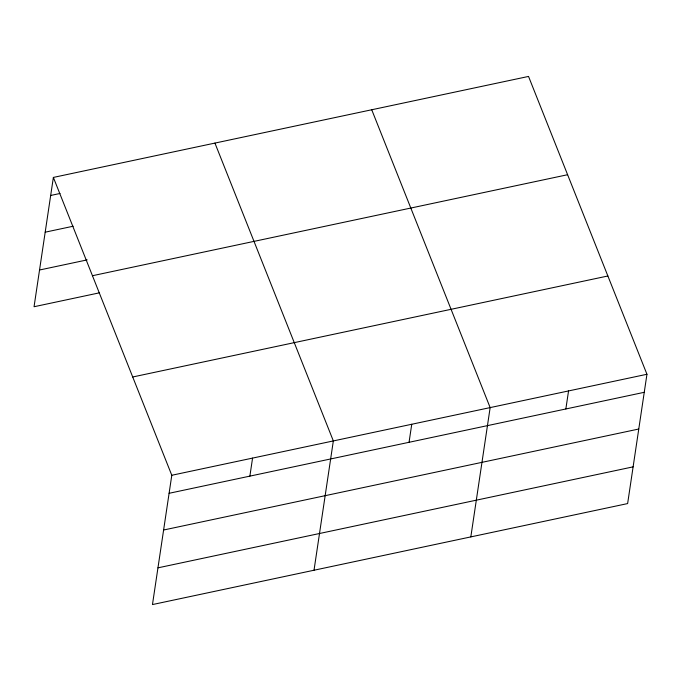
<?xml version="1.0" encoding="UTF-8"?>
<svg xmlns="http://www.w3.org/2000/svg" width="681" height="681" viewBox="0 0 681 681"><rect width="100%" height="100%" fill="white"/><g stroke="black" fill="none" stroke-linecap="round" stroke-linejoin="round"><path stroke-width="1.02" d="M53.373 177.426L171.791 475.27L152.467 604.566L627.627 503.574L646.95 374.269L528.533 76.434L53.373 177.426L34.05 306.731L99.29 292.856M249.876 476.13L252.566 458.1M314.018 570.227L333.341 440.93L214.932 143.095M409.051 442.292L411.75 424.263M470.826 536.9L490.15 407.604L371.732 109.76M565.851 408.966L568.55 390.937M50.675 195.464L59.996 193.481M45.193 232.178L73.156 226.237M39.541 270.008L87.177 259.887M92.454 275.72L567.613 174.719M132.71 376.985L607.869 275.984M171.791 475.27L646.95 374.269M169.092 493.299L644.252 392.307M163.61 530.014L638.769 429.021M157.949 567.843L633.117 466.851"/></g></svg>
